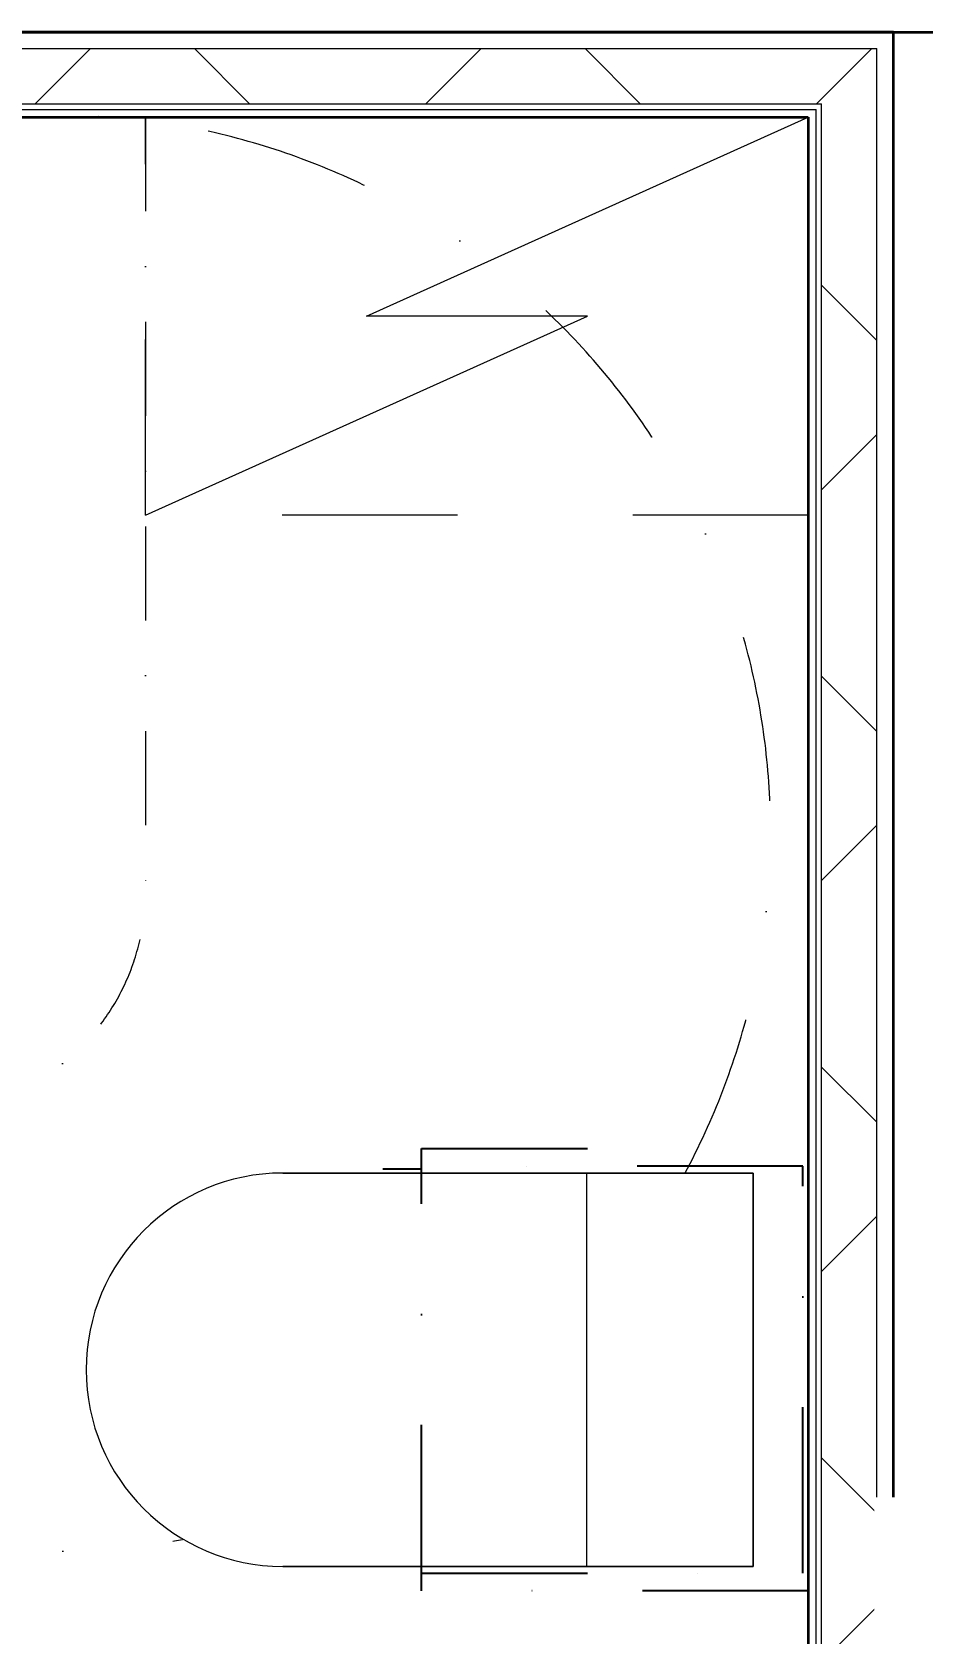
# Model space of a CAD drawing. Header units: millimetres. Extents: x -46592 to 140440, y -36427 to 76663.
# Drawn here: x 44094 to 44901, y 40592 to 42041 of the extents above; entities that cross this region are included whole.
import ezdxf

# ---------------------------------------------------------------- set-up
doc = ezdxf.new("R2010")
doc.units = ezdxf.units.MM
for name, pattern in [('Dash', [317.5, 158.75, -158.75]), ('Pistekatko 3_2_mm', [350, 150, -100, 0, -100]), ('pistekatko tiheä_2_', [185, 85, -50, 0, -50])]:
    doc.linetypes.add(name, pattern=pattern)
for name, color, linetype, lineweight in [('AR-C_APUVIIVA-1', 1, 'Pistekatko 3_2_mm', 18), ('AR-C_APUVIIVA-2', 1, 'pistekatko tiheä_2_', 18), ('AR1241_US-1', 1, 'Continuous', 35), ('AR1311_VS', 2, 'Continuous', 18), ('AR1311_VS-1', 2, 'Continuous', 35), ('AR1331_KIINTO', 3, 'Continuous', 18), ('AR1331_KIINTO-1', 3, 'Continuous', 25), ('AR1331_KIINTO-2', 3, 'Pistekatko 3_2_mm', 25), ('AR19_MUURAK', 6, 'Continuous', 18), ('AR19_MUURAK-2', 6, 'Dash', 18), ('AR21_PUTKIOSA', 6, 'Continuous', 18), ('AR23_SÄHKÖ-OSA-3', 6, 'Continuous', 9)]:
    doc.layers.add(name, color=color, linetype=linetype, lineweight=lineweight)
doc.styles.add('Arial', font='arial.ttf', dxfattribs={"height": 117.10189})
pattern_1 = [(45, (0, 0), (-176.7767, 176.7767), []), (135, (0, 0), (-176.7767, -176.7767), [])]

# ---------------------------------------------------------------- blocks, each defined once
blk = doc.blocks.new('Wc-istuin_2 - Wc-istuin-1643856-04 2_ krs')
at = {"layer": 'AR21_PUTKIOSA'}
for p, q in [((-177.9, -30), (-177.9, -455.7)), ((177.9, -30), (-177.9, -30)), ((-177.9, -455.7), (-177.9, -30)), ((-177.9, -30), (177.9, -30)), ((177.9, -455.7), (177.9, -30)), ((177.9, -30), (177.9, -455.7)), ((-177.9, -180.7), (177.9, -180.7))]:
    blk.add_line(p, q, dxfattribs=at)
for end in [360, 0]:
    blk.add_arc((0, -455.7), 177.9, 180, end, dxfattribs=at)
blk = doc.blocks.new('Seinäkaappi - Pyykkikaappi-2252976-04 2_ krs')
at = {"layer": 'AR1331_KIINTO-1'}
blk.add_line((181.5, 200), (181.5, 235), dxfattribs=at)
at = {"layer": 'AR1331_KIINTO-2'}
for p, q in [((-200, 200), (200, 200)), ((-200, -150), (-200, 200)), ((-184, 200), (-184, -145)), ((184, -145), (184, 200)), ((200, 200), (200, -150)), ((200, -150), (-200, -150)), ((-184, -145), (184, -145))]:
    blk.add_line(p, q, dxfattribs=at)
blk = doc.blocks.new('Shower_columns_15486 - Suihku-V46-04 2_ krs')
at = {"layer": 'AR-C_APUVIIVA-2'}
blk.add_line((-450, 0), (-450, 700), dxfattribs=at)
blk.add_arc((-250, 700), 200, 90, 180, dxfattribs=at)
blk = doc.blocks.new('LTO600x360x700 - LTO600x360x700-2263839-04 2_ krs')
at = {"layer": 'AR19_MUURAK'}
for p, q in [((-400, -180), (0, 0)), ((-600, -360), (-200, -180)), ((-200, -180), (-400, -180))]:
    blk.add_line(p, q, dxfattribs=at)
at = {"layer": 'AR19_MUURAK-2'}
for p, q in [((-600, -360), (-600, 0)), ((-600, 0), (0, 0)), ((0, 0), (0, -360)), ((0, -360), (-600, -360))]:
    blk.add_line(p, q, dxfattribs=at)

msp = doc.modelspace()

# ---------------------------------------------------------------- hatches: boundary and pattern name
at = {"layer": 'AR1311_VS'}
h = msp.add_hatch(dxfattribs=at)
h.set_pattern_fill('FP_1', color=256, style=0, pattern_type=2)
h.set_pattern_definition(pattern_1)
h.paths.add_polyline_path([(43297, 41976), (44859, 41976), (44859, 42026), (43285, 42026), (43285, 41976), (43290, 41976)], flags=0)
h = msp.add_hatch(dxfattribs=at)
h.set_pattern_fill('FP_1', color=256, style=0, pattern_type=2)
h.set_pattern_definition(pattern_1)
h.paths.add_polyline_path([(44859, 39864), (44859, 41976), (44809, 41976), (44809, 39864)], flags=0)

# ---------------------------------------------------------------- linework, layer by layer
at = {"layer": 'AR-C_APUVIIVA-1'}
for start, end in [(331.6799, 86.8986), (125.3595, 280.4237)]:
    msp.add_arc((44112.9, 41316.7), 650, start, end, dxfattribs=at)
at = {"layer": 'AR1241_US-1'}
msp.add_line((42434, 42041), (46994, 42041), dxfattribs=at)
at = {"layer": 'AR1311_VS'}
for p, q in [((43222, 42026), (44859, 42026)), ((44859, 39801), (44859, 42026)), ((43285, 41976), (44809, 41976)), ((43290, 41971), (44804, 41971)), ((44804, 39869), (44804, 41971)), ((44809, 39864), (44809, 41976))]:
    msp.add_line(p, q, dxfattribs=at)
at = {"layer": 'AR1311_VS-1'}
for p, q in [((44874, 42041), (43222, 42041)), ((44874, 39801), (44874, 42041)), ((43768.9, 41964), (44797, 41964)), ((44797, 41964), (44797, 40510.9))]:
    msp.add_line(p, q, dxfattribs=at)

# ---------------------------------------------------------------- block references
at = {"layer": 'AR1331_KIINTO', "rotation": 89.99999999999521}
msp.add_blockref('Seinäkaappi - Pyykkikaappi-2252976-04 2_ krs', (44647, 40831), dxfattribs=at)
at = {"layer": 'AR19_MUURAK'}
msp.add_blockref('LTO600x360x700 - LTO600x360x700-2263839-04 2_ krs', (44797, 41964), dxfattribs=at)
at = {"layer": 'AR21_PUTKIOSA'}
for name, p, rotation in [('Shower_columns_15486 - Suihku-V46-04 2_ krs', (43747, 41964), 180), ('Wc-istuin_2 - Wc-istuin-1643856-04 2_ krs', (44777, 40831), 269.9999999999977)]:
    msp.add_blockref(name, p, dxfattribs=dict(at, rotation=rotation))

# ---------------------------------------------------------------- next in the draw order: texts
at = {"layer": 'AR23_SÄHKÖ-OSA-3', "insert": (45564.1, 40686.4), "char_height": 117.102, "width": 1355.884, "attachment_point": 2, "line_spacing_factor": 0.938532, "style": 'Arial', "bg_fill": 3, "box_fill_scale": 1.25, "bg_fill_color": 0, "bg_fill_transparency": 0}
msp.add_mtext('AR_0033_0011', dxfattribs=at)

doc.saveas('drawing.dxf')
